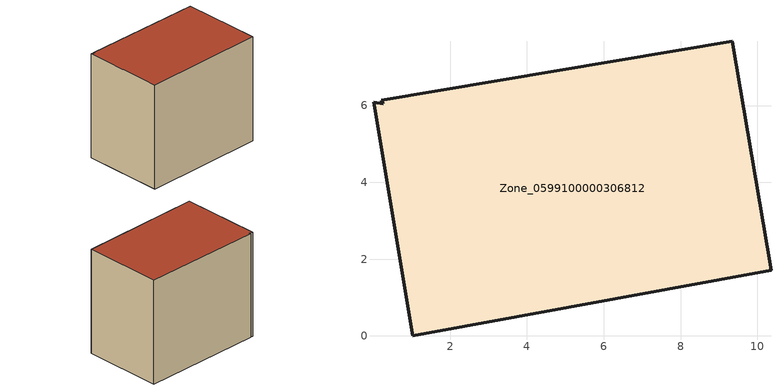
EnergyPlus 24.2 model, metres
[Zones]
Zone_0599100000306812
 floor ground (C_G): 0,6.09 0.25,6.05 0.2,6.13 9.35,7.68 10.36,1.71 1.03,0 z0
 wall outside (C_F): 10.36,1.71 9.35,7.68 0.2,6.13 0.25,6.05 0,6.09 1.03,0 10.36,1.71 z0:8.07
 roof outside (C_R): 0.25,6.05 0,6.09 1.03,0 10.36,1.71 9.35,7.68 0.2,6.13 z8.07
[BUILDING]
Pand.0599100000306812: North Axis=0; Terrain=City; Loads Convergence Tolerance Value=0.04; Temperature Convergence Tolerance Value=0.4; Solar Distribution=FullExterior; Maximum Number of Warmup Days=25; Minimum Number of Warmup Days=1
[Site:Location]
Rotterdam.The.Hague.AP_ZH_NLD Design_Conditions: Latitude=51.96; Longitude=4.45; Time Zone=1; Elevation=-4.5
[SITE:GROUNDTEMPERATURE:BUILDINGSURFACE]
18, 18, 18, 18, 18, 18, 18, 18, 18, 18, 18, 18
[MATERIAL] Thermal Absorptance=0.9; Solar Absorptance=0.7; Visible Absorptance=0.7
Name | Roughness | Thickness | Conductivity | Density | Specific Heat
G.TC.1975-1991 | MediumSmooth | 0.15 | 0.288461 | 540 | 1210
F.TC.1975-1991 | Rough | 0.3 | 0.230769 | 1920 | 840
R.TC.1975-1991 | MediumRough | 0.2 | 0.153846 | 1500 | 1000
[CONSTRUCTION]
C_G: G.TC.1975-1991
C_F: F.TC.1975-1991
C_R: R.TC.1975-1991
[ZONE]
Zone_0599100000306812: Type=1; Multiplier=1; Ceiling Height=Autocalculate; Volume=Autocalculate; Floor Area=autocalculate; Part of Total Floor Area=Yes
[ZONEINFILTRATION:DESIGNFLOWRATE]
Infil_Zone_0599100000306812: Zone or ZoneList or Space or SpaceList=Zone_0599100000306812; Schedule=AlwaysOn; Design Flow Rate Calculation Method=Flow/Area; Flow Rate per Floor Area=0.003; Constant Term Coefficient=1; Temperature Term Coefficient=0; Velocity Term Coefficient=0; Velocity Squared Term Coefficient=0
[HVACTEMPLATE:ZONE:IDEALLOADSAIRSYSTEM]
Zone_0599100000306812: Maximum Heating Supply Air Temperature=50; Minimum Cooling Supply Air Temperature=13; Maximum Heating Supply Air Humidity Ratio=0.0156; Minimum Cooling Supply Air Humidity Ratio=0.0077; Heating Limit=NoLimit; Cooling Limit=NoLimit; Dehumidification Control Type=ConstantSensibleHeatRatio; Cooling Sensible Heat Ratio=0.7; Dehumidification Setpoint=60; Humidification Control Type=None; Humidification Setpoint=30; Outdoor Air Method=None; Outdoor Air Flow Rate per Person=0.00944; Outdoor Air Flow Rate per Zone Floor Area=0; Outdoor Air Flow Rate per Zone=0; Demand Controlled Ventilation Type=None; Outdoor Air Economizer Type=NoEconomizer; Heat Recovery Type=None; Sensible Heat Recovery Effectiveness=0.7; Latent Heat Recovery Effectiveness=0.65
[ZONECONTROL:THERMOSTAT]
ThermostatControl_Zone_0599100000306812: Zone or ZoneList=Zone_0599100000306812; Control Type Schedule=DualSetpointControlType; Control 1=Thermostat_Zone_0599100000306812; Temperature Difference Between Cutout And Setpoint=0
[THERMOSTATSETPOINT:DUALSETPOINT]
Thermostat_Zone_0599100000306812: Heating Setpoint Temperature Schedule=HeatingSetpoint_Zone_0599100000306812; Cooling Setpoint Temperature Schedule=CoolingSetpoint_Zone_0599100000306812
[SCHEDULE:COMPACT]
HeatingSetpoint_Zone_0599100000306812: Through: 12/31, For: AllDays, Until: 24:00, 21
CoolingSetpoint_Zone_0599100000306812: Through: 12/31, For: AllDays, Until: 24:00, 24
DualSetpointControlType: Through: 12/31, For: AllDays, Until: 24:00, 4
AlwaysOn: Through: 12/31, For: AllDays, Until: 24:00, 1
